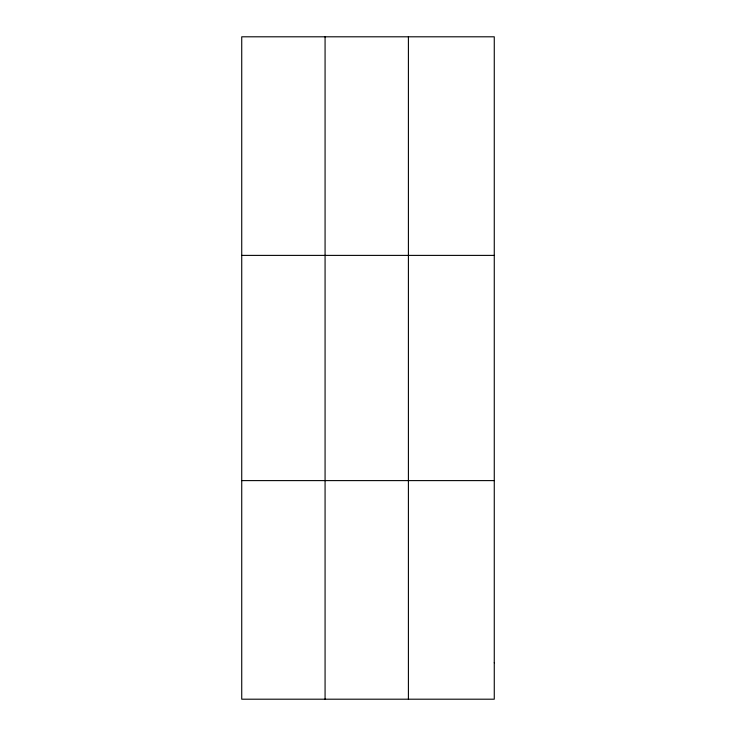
<?xml version="1.0" encoding="UTF-8"?>
<svg xmlns="http://www.w3.org/2000/svg" width="736" height="736" viewBox="0 0 736 736"><rect width="100%" height="100%" fill="white"/><g stroke="black" fill="none" stroke-linecap="round" stroke-linejoin="round"><path stroke-width="1.1" d="M325.073 36.8L325.073 699.2M408.406 36.8L408.406 699.2M241.73 255.392L494.27 255.392M241.73 480.608L494.27 480.608M494.27 662.768L494.27 699.2L241.73 699.2L241.73 36.8L494.27 36.8L494.27 662.768"/></g></svg>
